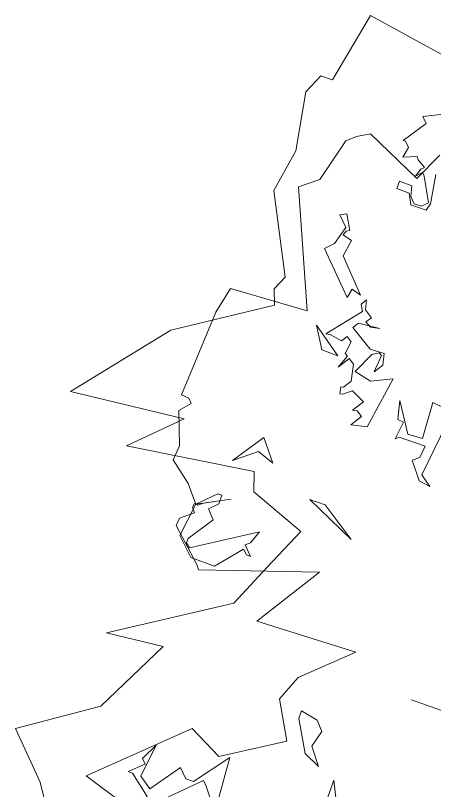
# Model space of a CAD drawing. Header units: metres. Extents: x -71 to 881, y -503 to 661.
# Drawn here: x 195.471 to 197.429, y 437.434 to 441.056 of the extents above; entities that cross this region are included whole.
import ezdxf

# ---------------------------------------------------------------- set-up
doc = ezdxf.new("R2010")
doc.units = ezdxf.units.M
doc.layers.add('ARBRE', color=100, linetype='Continuous', lineweight=13, true_color=0x00ff3f)

# ---------------------------------------------------------------- blocks, each defined once
blk = doc.blocks.new('WMF2', base_point=(0, 0.01))
at = {"color": 251, "lineweight": 0, "true_color": 0x636466}
for points in [[(200.97, -168.92), (202.85, -164.87), (210.8, -168.41), (212.43, -167.44), (213.62, -166.42), (215.13, -160.27), (217.5, -158.38), (210.72, -142.97), (221.5, -142.28), (222.26, -138.6), (222.84, -126.51), (221.75, -126.41), (221.24, -125.83), (222.46, -124.38), (220.76, -119.93), (220.93, -117.85), (217.92, -115.52), (216.01, -113.25), (211.75, -115.52), (215.09, -113.71), (215.69, -113.21), (216.23, -113.25), (216.29, -112.71), (215.78, -112.1), (217.44, -110.7), (217.53, -109.6), (213.13, -105.6), (212.64, -105.02), (197.13, -110.25), (202.88, -101.16), (188.84, -101.73), (195.03, -95.86), (196.4, -92.3), (193.55, -87.25), (201.48, -82.18), (206.17, -84.52), (217.5, -73.62), (205.76, -70.03)], [(205.44, -181.84), (216.23, -183.49), (218.11, -173.58), (219.76, -173.52), (220.92, -170.8), (219.49, -162.84), (220.49, -156.77), (215.08, -146.26), (215.94, -144.26), (215.12, -142.21), (227.2, -134.24), (237.13, -121.84), (221.43, -123.58), (227.53, -117.47), (210.08, -120.09), (209.21, -117.47), (201.41, -114.58), (204.04, -108.47), (206.64, -102.36), (221.47, -92.77), (213.62, -93.64), (218.84, -83.17), (228.67, -76.4), (223.08, -70.7), (221.59, -68.47)], [(211.1, -72.56), (210.01, -72.56), (208.8, -73.77), (211.73, -76.09), (212.35, -76.09), (210.51, -77.8), (211.1, -78.4), (210.01, -80.71), (210.51, -76.09), (208.8, -74.88), (205.88, -79.01), (204.66, -77.8), (203.56, -77.8), (200.04, -82.55), (199.42, -74.88), (201.73, -77.8), (202.34, -78.4), (210.51, -70.25), (210.01, -68.43), (211.1, -69.64), (211.1, -72.56), (211.1, -72.56)], [(184.65, -79.77), (186.95, -76.25), (186.95, -75.04), (188.18, -76.25), (188.18, -79.17), (185.74, -81.48), (185.74, -84.42), (181.72, -76.25), (184.65, -79.77), (184.65, -79.77)], [(193.06, -90.68), (193.06, -91.77), (190.63, -91.29), (189.54, -90.08), (190.15, -87.76), (188.32, -85.45), (190.63, -86.53), (193.06, -90.68), (193.06, -90.68)], [(173.09, -98.24), (179.55, -98.24), (173.09, -98.24), (173.09, -98.24)], [(216.62, -108.51), (216.01, -113.25), (213.7, -115.58), (213.1, -115.58), (213.1, -114.35), (214.19, -113.25), (213.1, -112.03), (215.41, -108.51), (215.41, -107.9), (214.8, -107.41), (206.64, -112.66), (207.25, -110.82), (207.86, -110.33), (206.64, -109.11), (207.25, -109.11), (207.86, -109.72), (210.77, -106.2), (214.19, -106.2), (216.62, -108.51), (216.62, -108.51)], [(194.63, -115.87), (201.7, -119.08), (199.51, -119.1), (194.63, -115.87), (194.63, -115.87)], [(208.1, -122), (210.46, -122.83), (213.34, -120.5), (210.43, -124.86), (208.1, -122), (208.1, -122)], [(190.5, -128.76), (189.64, -129.45), (189.46, -131.17), (193.19, -131.13), (193.65, -130.73), (193.32, -133.22), (194.17, -133.3), (194.78, -135.8), (192.24, -131.89), (190.15, -132.02), (190.49, -137.07), (188.78, -136.9), (187.93, -137.58), (188.18, -143.5), (182.86, -137.92), (186.5, -138.74), (187.36, -138.82), (188.57, -127.35), (187.03, -126.24), (188.66, -126.48), (190.5, -128.76), (190.5, -128.76)], [(198.96, -132.02), (199.76, -132.54), (200.36, -132.4), (199.38, -133.95), (201.26, -134.85), (202.39, -133.98), (202.72, -133.9), (202.93, -134.84), (202.59, -134.91), (201.88, -136.06), (202.37, -138.31), (203.19, -138.84), (204.17, -137.22), (203.51, -139.04), (203.93, -139.29), (203.69, -141.03), (204.43, -141.55), (204.96, -140.74), (206.69, -141.04), (207.29, -140.91), (203.63, -145.45), (204.17, -146.3), (203.66, -147.12), (203.34, -145.79), (202.2, -145.06), (202.72, -144.26), (201.92, -143.8), (200.66, -144.08), (203.6, -143.77), (204.12, -142.96), (200.96, -141), (198.96, -141.1), (198.59, -139.51), (199.36, -138.28), (199.2, -140.69), (199.61, -140.96), (200.47, -140.41), (201.83, -137.47), (199.42, -136.95), (196.65, -138.27), (197.74, -130.97), (199.93, -130.47), (198.96, -132.02), (198.96, -132.02)], [(208.87, -141.57), (204.74, -138.66), (207.06, -138.66), (208.87, -141.57), (208.87, -141.57)], [(208.96, -155.15), (209.4, -154.92), (209.63, -154.33), (208.3, -153.97), (208.67, -151.63), (204.64, -147.41), (205.96, -147.79), (206.24, -146.5), (211.37, -151.69), (210.33, -152.81), (209.63, -155.34), (210.96, -156.71), (210.11, -157.18), (208.96, -155.15), (208.96, -155.15)], [(203.13, -162.67), (204.93, -162.67), (204.93, -163.71), (203.13, -163.71), (202.75, -162.29), (202.01, -161.54), (200.96, -161.54), (200.21, -162.29), (202.01, -165.5), (202.37, -165.88), (203.13, -165.12), (202.75, -166.25), (202.37, -166.64), (203.5, -167.31), (203.82, -167.68), (205.6, -166.93), (205.31, -168.42), (205.98, -169.09), (206.34, -169.09), (204.18, -172.31), (204.93, -173.05), (202.01, -174.48)], [(200.59, -166.25), (199.92, -162.29), (200.21, -161.25), (202.37, -161.25), (203.13, -162.67), (203.13, -162.67)]]:
    blk.add_lwpolyline(points, dxfattribs=at)

msp = doc.modelspace()

# ---------------------------------------------------------------- block references
at = {"layer": 'ARBRE', "color": 251, "lineweight": 5, "true_color": 0x636466, "xscale": 0.03451886634015593, "yscale": 0.03451886634015593, "zscale": 0.03451886634015593, "rotation": 160.1685466476646}
msp.add_blockref('WMF2', (202.0018, 432.5652), dxfattribs=at)

doc.saveas('drawing.dxf')
